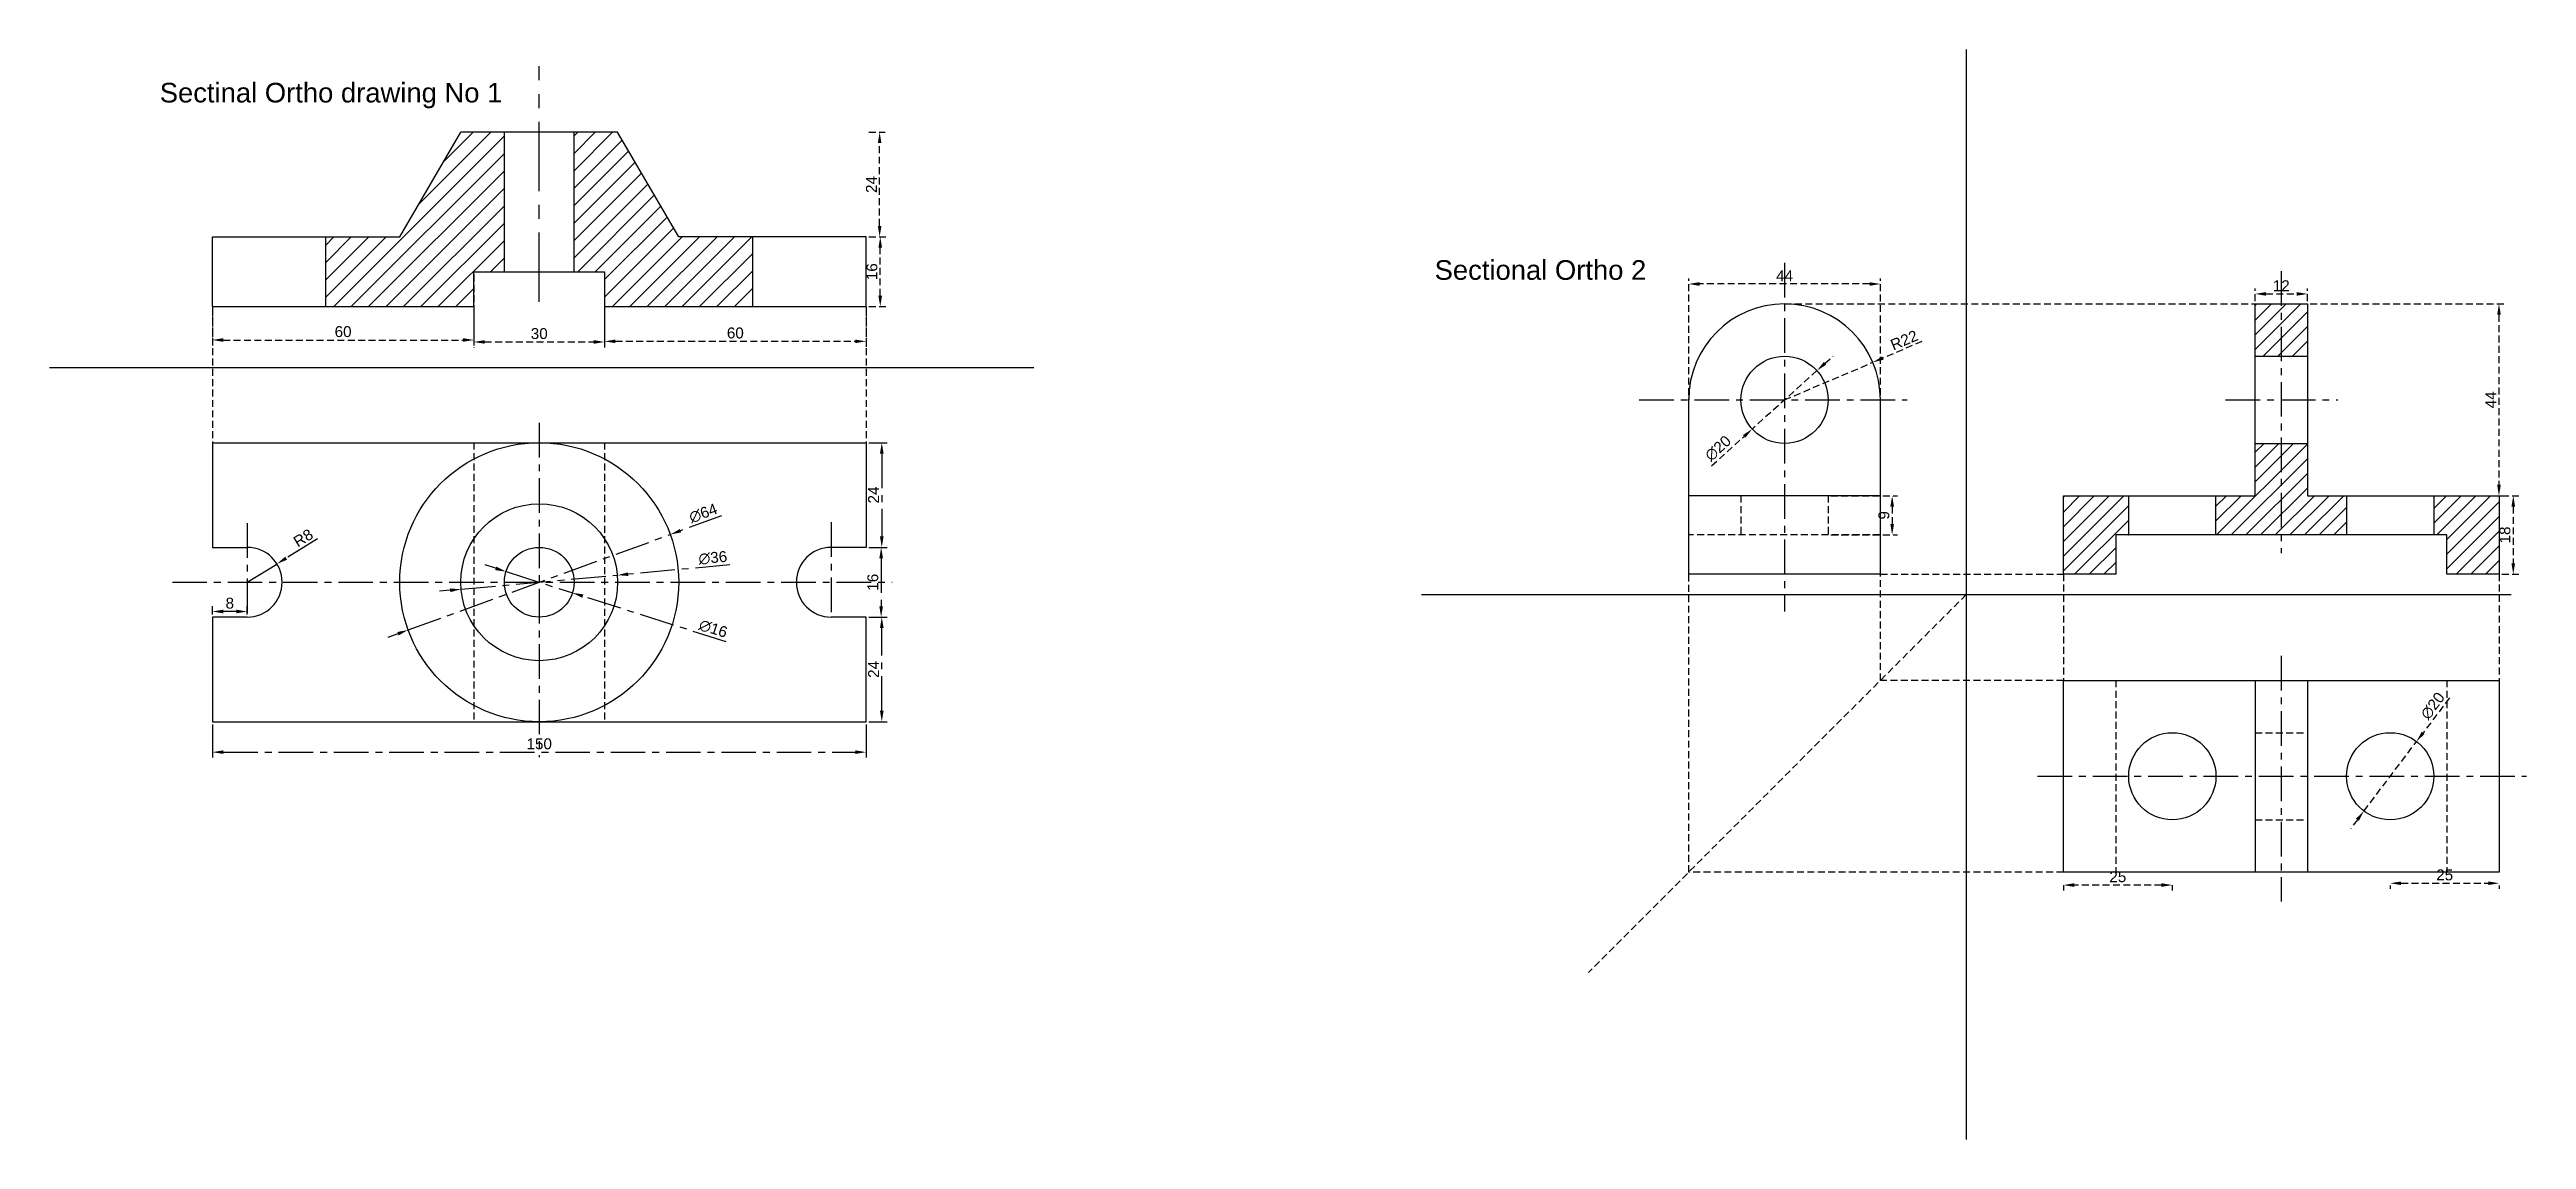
# Model space of a CAD drawing. Header units: millimetres. Extents: x 276 to 845, y 4514 to 4764.
import ezdxf

# ---------------------------------------------------------------- set-up
doc = ezdxf.new("R2010")
doc.units = ezdxf.units.MM
doc.header["$LTSCALE"] = 0.5
doc.linetypes.add('CENTER', pattern=[50.8, 31.75, -6.35, 6.35, -6.35])
doc.linetypes.add('HIDDEN', pattern=[9.525, 6.35, -3.175])
doc.styles.get("Standard").update_dxf_attribs({"font": 'arial.ttf'})
doc.dimstyles.new('ISO-25', dxfattribs={"dimtxt": 2.5, "dimasz": 2.5, "dimexe": 1.25, "dimexo": 0.625, "dimtad": 1, "dimtxsty": 'Standard', "dimcen": 2.5, "dimadec": 0, "dimazin": 0, "dimtfac": 1, "dimtmove": 0, "dimatfit": 3, "dimfxl": 1, "dimarcsym": 0})

# ---------------------------------------------------------------- blocks, each defined once
blk = doc.blocks.new('*D1')
at = {"color": 0, "linetype": 'HIDDEN', "lineweight": -2, "ltscale": 0.5, "transparency": 16777216}
for p, q in [((464.25, 4721.37), (468.13, 4721.37)), ((466.88, 4707.87), (466.88, 4718.87)), ((464.25, 4705.37), (468.13, 4705.37))]:
    blk.add_line(p, q, dxfattribs=at)
at = {"color": 0, "linetype": 'HIDDEN', "lineweight": 30, "ltscale": 0.5, "transparency": 16777216}
for points in [[(466.46, 4718.87), (467.3, 4718.87), (466.88, 4721.37)], [(466.46, 4707.87), (467.3, 4707.87), (466.88, 4705.37)]]:
    blk.add_solid(points, dxfattribs=at)
at = {"layer": 'Defpoints', "color": 0, "linetype": 'HIDDEN', "lineweight": 30, "ltscale": 0.5, "transparency": 16777216}
for p in [(463.63, 4721.37), (466.88, 4721.37), (463.63, 4705.37)]:
    blk.add_point(p, dxfattribs=at)
at = {"color": 0, "linetype": 'HIDDEN', "lineweight": 30, "ltscale": 0.5, "transparency": 16777216, "insert": (464.98, 4713.37), "char_height": 2.5, "attachment_point": 5, "rotation": 90}
blk.add_mtext('16', dxfattribs=at)
blk = doc.blocks.new('*D2')
at = {"color": 0, "linetype": 'HIDDEN', "lineweight": -2, "ltscale": 0.5, "transparency": 16777216}
for p, q in [((403.63, 4704.74), (403.63, 4696.15)), ((463.63, 4704.74), (463.63, 4696.15)), ((406.13, 4697.4), (461.13, 4697.4))]:
    blk.add_line(p, q, dxfattribs=at)
at = {"color": 0, "linetype": 'HIDDEN', "lineweight": 30, "ltscale": 0.5, "transparency": 16777216}
for points in [[(406.13, 4697.81), (406.13, 4696.98), (403.63, 4697.4)], [(461.13, 4697.81), (461.13, 4696.98), (463.63, 4697.4)]]:
    blk.add_solid(points, dxfattribs=at)
at = {"layer": 'Defpoints', "color": 0, "linetype": 'HIDDEN', "lineweight": 30, "ltscale": 0.5, "transparency": 16777216}
for p in [(403.63, 4705.37), (463.63, 4705.37), (463.63, 4697.4)]:
    blk.add_point(p, dxfattribs=at)
at = {"color": 0, "linetype": 'HIDDEN', "lineweight": 30, "ltscale": 0.5, "transparency": 16777216, "insert": (433.63, 4699.3), "char_height": 2.5, "attachment_point": 5}
blk.add_mtext('60', dxfattribs=at)
blk = doc.blocks.new('*D3')
at = {"color": 0, "linetype": 'HIDDEN', "lineweight": -2, "ltscale": 0.5, "transparency": 16777216}
for p, q in [((313.63, 4704.74), (313.63, 4696.45)), ((373.63, 4704.74), (373.63, 4696.45)), ((316.13, 4697.7), (371.13, 4697.7))]:
    blk.add_line(p, q, dxfattribs=at)
at = {"color": 0, "linetype": 'HIDDEN', "lineweight": 30, "ltscale": 0.5, "transparency": 16777216}
for points in [[(316.13, 4698.12), (316.13, 4697.29), (313.63, 4697.7)], [(371.13, 4698.12), (371.13, 4697.29), (373.63, 4697.7)]]:
    blk.add_solid(points, dxfattribs=at)
at = {"layer": 'Defpoints', "color": 0, "linetype": 'HIDDEN', "lineweight": 30, "ltscale": 0.5, "transparency": 16777216}
for p in [(313.63, 4705.37), (373.63, 4705.37), (373.63, 4697.7)]:
    blk.add_point(p, dxfattribs=at)
at = {"color": 0, "linetype": 'HIDDEN', "lineweight": 30, "ltscale": 0.5, "transparency": 16777216, "insert": (343.63, 4699.61), "char_height": 2.5, "attachment_point": 5}
blk.add_mtext('60', dxfattribs=at)
blk = doc.blocks.new('*D4')
at = {"color": 0, "linetype": 'HIDDEN', "lineweight": -2, "ltscale": 0.5, "transparency": 16777216}
for p, q in [((373.63, 4712.74), (373.63, 4696)), ((403.63, 4712.74), (403.63, 4696)), ((376.13, 4697.25), (401.13, 4697.25))]:
    blk.add_line(p, q, dxfattribs=at)
at = {"color": 0, "linetype": 'HIDDEN', "lineweight": 30, "ltscale": 0.5, "transparency": 16777216}
for points in [[(376.13, 4697.67), (376.13, 4696.84), (373.63, 4697.25)], [(401.13, 4697.67), (401.13, 4696.84), (403.63, 4697.25)]]:
    blk.add_solid(points, dxfattribs=at)
at = {"layer": 'Defpoints', "color": 0, "linetype": 'HIDDEN', "lineweight": 30, "ltscale": 0.5, "transparency": 16777216}
for p in [(373.63, 4713.37), (403.63, 4713.37), (403.63, 4697.25)]:
    blk.add_point(p, dxfattribs=at)
at = {"color": 0, "linetype": 'HIDDEN', "lineweight": 30, "ltscale": 0.5, "transparency": 16777216, "insert": (388.63, 4699.16), "char_height": 2.5, "attachment_point": 5}
blk.add_mtext('30', dxfattribs=at)
blk = doc.blocks.new('*D5')
at = {"color": 0, "linetype": 'HIDDEN', "lineweight": -2, "ltscale": 0.5, "transparency": 16777216}
for p, q in [((464.25, 4745.37), (467.99, 4745.37)), ((466.74, 4723.87), (466.74, 4742.87)), ((464.25, 4721.37), (467.99, 4721.37))]:
    blk.add_line(p, q, dxfattribs=at)
at = {"color": 0, "linetype": 'HIDDEN', "lineweight": 30, "ltscale": 0.5, "transparency": 16777216}
for points in [[(466.33, 4742.87), (467.16, 4742.87), (466.74, 4745.37)], [(466.33, 4723.87), (467.16, 4723.87), (466.74, 4721.37)]]:
    blk.add_solid(points, dxfattribs=at)
at = {"layer": 'Defpoints', "color": 0, "linetype": 'HIDDEN', "lineweight": 30, "ltscale": 0.5, "transparency": 16777216}
for p in [(463.63, 4745.37), (466.74, 4745.37), (463.63, 4721.37)]:
    blk.add_point(p, dxfattribs=at)
at = {"color": 0, "linetype": 'HIDDEN', "lineweight": 30, "ltscale": 0.5, "transparency": 16777216, "insert": (464.86, 4733.37), "char_height": 2.5, "attachment_point": 5, "rotation": 90}
blk.add_mtext('24', dxfattribs=at)
blk = doc.blocks.new('*D6')
at = {"color": 0, "linetype": 'CENTER', "lineweight": -2, "ltscale": 0.5, "transparency": 16777216}
for p, q in [((313.63, 4609.52), (313.63, 4601.91)), ((463.63, 4609.52), (463.63, 4601.91)), ((316.13, 4603.16), (461.13, 4603.16))]:
    blk.add_line(p, q, dxfattribs=at)
at = {"color": 0, "linetype": 'CENTER', "lineweight": 30, "ltscale": 0.5, "transparency": 16777216}
for points in [[(316.13, 4603.58), (316.13, 4602.75), (313.63, 4603.16)], [(461.13, 4603.58), (461.13, 4602.75), (463.63, 4603.16)]]:
    blk.add_solid(points, dxfattribs=at)
at = {"layer": 'Defpoints', "color": 0, "linetype": 'CENTER', "lineweight": 30, "ltscale": 0.5, "transparency": 16777216}
for p in [(313.63, 4610.14), (463.63, 4610.14), (463.63, 4603.16)]:
    blk.add_point(p, dxfattribs=at)
at = {"color": 0, "linetype": 'CENTER', "lineweight": 30, "ltscale": 0.5, "transparency": 16777216, "insert": (388.63, 4605.06), "char_height": 2.5, "attachment_point": 5}
blk.add_mtext('150', dxfattribs=at)
blk = doc.blocks.new('*D7')
at = {"color": 0, "linetype": 'CENTER', "lineweight": -2, "ltscale": 0.5, "transparency": 16777216}
for p, q in [((337.72, 4652.07), (330.57, 4647.65)), ((321.63, 4642.14), (328.44, 4646.34))]:
    blk.add_line(p, q, dxfattribs=at)
at = {"color": 0, "linetype": 'CENTER', "lineweight": 30, "ltscale": 0.5, "transparency": 16777216}
blk.add_solid([(330.35, 4648.01), (330.78, 4647.3), (328.44, 4646.34)], dxfattribs=at)
at = {"layer": 'Defpoints', "color": 0, "linetype": 'CENTER', "lineweight": 30, "ltscale": 0.5, "transparency": 16777216}
for p in [(328.44, 4646.34), (321.63, 4642.14)]:
    blk.add_point(p, dxfattribs=at)
at = {"color": 0, "linetype": 'CENTER', "lineweight": 30, "ltscale": 0.5, "transparency": 16777216, "insert": (334.48, 4652.3), "char_height": 2.5, "attachment_point": 5, "rotation": 31.6739}
blk.add_mtext('R8', dxfattribs=at)
blk = doc.blocks.new('*D8')
at = {"color": 0, "linetype": 'CENTER', "lineweight": -2, "ltscale": 0.5, "transparency": 16777216}
for p, q in [((464.25, 4674.14), (468.48, 4674.14)), ((467.23, 4671.64), (467.23, 4652.64)), ((464.25, 4650.14), (468.48, 4650.14))]:
    blk.add_line(p, q, dxfattribs=at)
at = {"color": 0, "linetype": 'CENTER', "lineweight": 30, "ltscale": 0.5, "transparency": 16777216}
for points in [[(466.82, 4671.64), (467.65, 4671.64), (467.23, 4674.14)], [(466.82, 4652.64), (467.65, 4652.64), (467.23, 4650.14)]]:
    blk.add_solid(points, dxfattribs=at)
at = {"layer": 'Defpoints', "color": 0, "linetype": 'CENTER', "lineweight": 30, "ltscale": 0.5, "transparency": 16777216}
for p in [(463.63, 4674.14), (463.63, 4650.14), (467.23, 4650.14)]:
    blk.add_point(p, dxfattribs=at)
at = {"color": 0, "linetype": 'CENTER', "lineweight": 30, "ltscale": 0.5, "transparency": 16777216, "insert": (465.35, 4662.14), "char_height": 2.5, "attachment_point": 5, "rotation": 90}
blk.add_mtext('24', dxfattribs=at)
blk = doc.blocks.new('*D9')
at = {"color": 0, "linetype": 'CENTER', "lineweight": -2, "ltscale": 0.5, "transparency": 16777216}
for p, q in [((464.25, 4634.14), (468.48, 4634.14)), ((467.23, 4612.64), (467.23, 4631.64)), ((464.25, 4610.14), (468.48, 4610.14))]:
    blk.add_line(p, q, dxfattribs=at)
at = {"color": 0, "linetype": 'CENTER', "lineweight": 30, "ltscale": 0.5, "transparency": 16777216}
for points in [[(466.82, 4631.64), (467.65, 4631.64), (467.23, 4634.14)], [(466.82, 4612.64), (467.65, 4612.64), (467.23, 4610.14)]]:
    blk.add_solid(points, dxfattribs=at)
at = {"layer": 'Defpoints', "color": 0, "linetype": 'CENTER', "lineweight": 30, "ltscale": 0.5, "transparency": 16777216}
for p in [(463.63, 4634.14), (467.23, 4634.14), (463.63, 4610.14)]:
    blk.add_point(p, dxfattribs=at)
at = {"color": 0, "linetype": 'CENTER', "lineweight": 30, "ltscale": 0.5, "transparency": 16777216, "insert": (465.35, 4622.14), "char_height": 2.5, "attachment_point": 5, "rotation": 90}
blk.add_mtext('24', dxfattribs=at)
blk = doc.blocks.new('*D10')
at = {"color": 0, "linetype": 'CENTER', "lineweight": -2, "ltscale": 0.5, "transparency": 16777216}
for p, q in [((464.25, 4650.14), (468.34, 4650.14)), ((467.09, 4647.64), (467.09, 4636.64)), ((464.25, 4634.14), (468.34, 4634.14))]:
    blk.add_line(p, q, dxfattribs=at)
at = {"color": 0, "linetype": 'CENTER', "lineweight": 30, "ltscale": 0.5, "transparency": 16777216}
for points in [[(466.67, 4647.64), (467.51, 4647.64), (467.09, 4650.14)], [(466.67, 4636.64), (467.51, 4636.64), (467.09, 4634.14)]]:
    blk.add_solid(points, dxfattribs=at)
at = {"layer": 'Defpoints', "color": 0, "linetype": 'CENTER', "lineweight": 30, "ltscale": 0.5, "transparency": 16777216}
for p in [(463.63, 4650.14), (463.63, 4634.14), (467.09, 4634.14)]:
    blk.add_point(p, dxfattribs=at)
at = {"color": 0, "linetype": 'CENTER', "lineweight": 30, "ltscale": 0.5, "transparency": 16777216, "insert": (465.19, 4642.14), "char_height": 2.5, "attachment_point": 5, "rotation": 90}
blk.add_mtext('16', dxfattribs=at)
blk = doc.blocks.new('*D11')
at = {"color": 0, "linetype": 'CENTER', "lineweight": -2, "ltscale": 0.5, "transparency": 16777216}
for p, q in [((430.48, 4657.38), (421.05, 4653.95)), ((358.56, 4631.19), (418.7, 4653.09)), ((356.21, 4630.33), (353.86, 4629.48))]:
    blk.add_line(p, q, dxfattribs=at)
at = {"color": 0, "linetype": 'CENTER', "lineweight": 30, "ltscale": 0.5, "transparency": 16777216}
for points in [[(420.9, 4654.34), (421.19, 4653.56), (418.7, 4653.09)], [(356.07, 4630.72), (356.36, 4629.94), (358.56, 4631.19)]]:
    blk.add_solid(points, dxfattribs=at)
at = {"layer": 'Defpoints', "color": 0, "linetype": 'CENTER', "lineweight": 30, "ltscale": 0.5, "transparency": 16777216}
for p in [(418.7, 4653.09), (358.56, 4631.19)]:
    blk.add_point(p, dxfattribs=at)
at = {"color": 0, "linetype": 'CENTER', "lineweight": 30, "ltscale": 0.5, "transparency": 16777216, "insert": (426.26, 4657.95), "char_height": 2.5, "attachment_point": 5, "rotation": 20.0139}
blk.add_mtext('∅64', dxfattribs=at)
blk = doc.blocks.new('*D12')
at = {"color": 0, "linetype": 'CENTER', "lineweight": -2, "ltscale": 0.5, "transparency": 16777216}
for p, q in [((370.7, 4640.52), (406.56, 4643.76)), ((432.4, 4646.1), (409.05, 4643.99)), ((368.21, 4640.29), (365.72, 4640.07))]:
    blk.add_line(p, q, dxfattribs=at)
at = {"color": 0, "linetype": 'CENTER', "lineweight": 30, "ltscale": 0.5, "transparency": 16777216}
for points in [[(409.01, 4644.4), (409.08, 4643.57), (406.56, 4643.76)], [(368.18, 4640.71), (368.25, 4639.88), (370.7, 4640.52)]]:
    blk.add_solid(points, dxfattribs=at)
at = {"layer": 'Defpoints', "color": 0, "linetype": 'CENTER', "lineweight": 30, "ltscale": 0.5, "transparency": 16777216}
for p in [(406.56, 4643.76), (370.7, 4640.52)]:
    blk.add_point(p, dxfattribs=at)
at = {"color": 0, "linetype": 'CENTER', "lineweight": 30, "ltscale": 0.5, "transparency": 16777216, "insert": (428.47, 4647.72), "char_height": 2.5, "attachment_point": 5, "rotation": 5.1672}
blk.add_mtext('∅36', dxfattribs=at)
blk = doc.blocks.new('*D13')
at = {"color": 0, "linetype": 'CENTER', "lineweight": -2, "ltscale": 0.5, "transparency": 16777216}
for p, q in [((378.63, 4645.33), (376.24, 4646.09)), ((381.01, 4644.57), (396.25, 4639.71)), ((431.55, 4628.45), (398.63, 4638.95))]:
    blk.add_line(p, q, dxfattribs=at)
at = {"color": 0, "linetype": 'CENTER', "lineweight": 30, "ltscale": 0.5, "transparency": 16777216}
for points in [[(378.75, 4645.73), (378.5, 4644.93), (381.01, 4644.57)], [(398.76, 4639.35), (398.51, 4638.55), (396.25, 4639.71)]]:
    blk.add_solid(points, dxfattribs=at)
at = {"layer": 'Defpoints', "color": 0, "linetype": 'CENTER', "lineweight": 30, "ltscale": 0.5, "transparency": 16777216}
for p in [(381.01, 4644.57), (396.25, 4639.71)]:
    blk.add_point(p, dxfattribs=at)
at = {"color": 0, "linetype": 'CENTER', "lineweight": 30, "ltscale": 0.5, "transparency": 16777216, "insert": (428.55, 4631.48), "char_height": 2.5, "attachment_point": 5, "rotation": 342.3136}
blk.add_mtext('∅16', dxfattribs=at)
blk = doc.blocks.new('*D14')
at = {"color": 0, "linetype": 'CENTER', "lineweight": -2, "ltscale": 0.5, "transparency": 16777216}
for p, q in [((313.63, 4634.77), (313.63, 4636.67)), ((319.13, 4635.42), (316.13, 4635.42)), ((321.63, 4634.77), (321.63, 4636.67))]:
    blk.add_line(p, q, dxfattribs=at)
at = {"color": 0, "linetype": 'CENTER', "lineweight": 30, "ltscale": 0.5, "transparency": 16777216}
for points in [[(316.13, 4635.84), (316.13, 4635.01), (313.63, 4635.42)], [(319.13, 4635.84), (319.13, 4635.01), (321.63, 4635.42)]]:
    blk.add_solid(points, dxfattribs=at)
at = {"layer": 'Defpoints', "color": 0, "linetype": 'CENTER', "lineweight": 30, "ltscale": 0.5, "transparency": 16777216}
for p in [(313.63, 4635.42), (313.63, 4634.14), (321.63, 4634.14)]:
    blk.add_point(p, dxfattribs=at)
at = {"color": 0, "linetype": 'CENTER', "lineweight": 30, "ltscale": 0.5, "transparency": 16777216, "insert": (317.63, 4637.32), "char_height": 2.5, "attachment_point": 5}
blk.add_mtext('8', dxfattribs=at)
blk = doc.blocks.new('*D15')
at = {"color": 0, "linetype": 'HIDDEN', "lineweight": -2, "ltscale": 0.5, "transparency": 16777216}
for p, q in [((794.99, 4705.98), (839.56, 4705.98)), ((838.31, 4703.48), (838.31, 4664.48)), ((794.99, 4661.98), (839.56, 4661.98))]:
    blk.add_line(p, q, dxfattribs=at)
at = {"color": 0, "linetype": 'HIDDEN', "ltscale": 0.5, "transparency": 16777216}
for points in [[(837.89, 4703.48), (838.73, 4703.48), (838.31, 4705.98)], [(837.89, 4664.48), (838.73, 4664.48), (838.31, 4661.98)]]:
    blk.add_solid(points, dxfattribs=at)
at = {"layer": 'Defpoints', "color": 0, "linetype": 'HIDDEN', "ltscale": 0.5, "transparency": 16777216}
for p in [(794.36, 4705.98), (794.36, 4661.98), (838.31, 4661.98)]:
    blk.add_point(p, dxfattribs=at)
at = {"color": 0, "linetype": 'HIDDEN', "ltscale": 0.5, "transparency": 16777216, "insert": (836.43, 4683.98), "char_height": 2.5, "attachment_point": 5, "rotation": 90}
blk.add_mtext('44', dxfattribs=at)
blk = doc.blocks.new('*D16')
at = {"color": 0, "linetype": 'HIDDEN', "lineweight": -2, "ltscale": 0.5, "transparency": 16777216}
for p, q in [((782.36, 4706.6), (782.36, 4709.52)), ((784.86, 4708.27), (791.86, 4708.27)), ((794.36, 4706.6), (794.36, 4709.52))]:
    blk.add_line(p, q, dxfattribs=at)
at = {"color": 0, "linetype": 'HIDDEN', "ltscale": 0.5, "transparency": 16777216}
for points in [[(784.86, 4708.69), (784.86, 4707.86), (782.36, 4708.27)], [(791.86, 4708.69), (791.86, 4707.86), (794.36, 4708.27)]]:
    blk.add_solid(points, dxfattribs=at)
at = {"layer": 'Defpoints', "color": 0, "linetype": 'HIDDEN', "ltscale": 0.5, "transparency": 16777216}
for p in [(782.36, 4705.98), (794.36, 4708.27), (794.36, 4705.98)]:
    blk.add_point(p, dxfattribs=at)
at = {"color": 0, "linetype": 'HIDDEN', "ltscale": 0.5, "transparency": 16777216, "insert": (788.36, 4710.15), "char_height": 2.5, "attachment_point": 5}
blk.add_mtext('12', dxfattribs=at)
blk = doc.blocks.new('*D17')
at = {"color": 0, "linetype": 'HIDDEN', "lineweight": -2, "ltscale": 0.5, "transparency": 16777216}
for p, q in [((838.99, 4661.98), (842.84, 4661.98)), ((841.59, 4659.48), (841.59, 4646.48)), ((838.99, 4643.98), (842.84, 4643.98))]:
    blk.add_line(p, q, dxfattribs=at)
at = {"color": 0, "linetype": 'HIDDEN', "ltscale": 0.5, "transparency": 16777216}
for points in [[(841.17, 4659.48), (842.01, 4659.48), (841.59, 4661.98)], [(841.17, 4646.48), (842.01, 4646.48), (841.59, 4643.98)]]:
    blk.add_solid(points, dxfattribs=at)
at = {"layer": 'Defpoints', "color": 0, "linetype": 'HIDDEN', "ltscale": 0.5, "transparency": 16777216}
for p in [(838.36, 4661.98), (838.36, 4643.98), (841.59, 4643.98)]:
    blk.add_point(p, dxfattribs=at)
at = {"color": 0, "linetype": 'HIDDEN', "ltscale": 0.5, "transparency": 16777216, "insert": (839.69, 4652.98), "char_height": 2.5, "attachment_point": 5, "rotation": 90}
blk.add_mtext('18', dxfattribs=at)
blk = doc.blocks.new('*D18')
at = {"color": 0, "linetype": 'HIDDEN', "lineweight": -2, "ltscale": 0.5, "transparency": 16777216}
for p, q in [((826.96, 4615.6), (820.9, 4607.59)), ((807.33, 4589.65), (819.4, 4605.6)), ((805.82, 4587.66), (804.31, 4585.66))]:
    blk.add_line(p, q, dxfattribs=at)
at = {"color": 0, "linetype": 'HIDDEN', "ltscale": 0.5, "transparency": 16777216}
for points in [[(820.57, 4607.85), (821.24, 4607.34), (819.4, 4605.6)], [(805.49, 4587.91), (806.15, 4587.4), (807.33, 4589.65)]]:
    blk.add_solid(points, dxfattribs=at)
at = {"layer": 'Defpoints', "color": 0, "linetype": 'HIDDEN', "ltscale": 0.5, "transparency": 16777216}
for p in [(819.4, 4605.6), (807.33, 4589.65)]:
    blk.add_point(p, dxfattribs=at)
at = {"color": 0, "linetype": 'HIDDEN', "ltscale": 0.5, "transparency": 16777216, "insert": (823.12, 4613.78), "char_height": 2.5, "attachment_point": 5, "rotation": 52.8935}
blk.add_mtext('∅20', dxfattribs=at)
blk = doc.blocks.new('*D19')
at = {"color": 0, "linetype": 'HIDDEN', "lineweight": -2, "ltscale": 0.5, "transparency": 16777216}
for p, q in [((652.39, 4644.6), (652.39, 4711.8)), ((696.39, 4644.6), (696.39, 4711.8)), ((693.89, 4710.55), (654.89, 4710.55))]:
    blk.add_line(p, q, dxfattribs=at)
at = {"color": 0, "linetype": 'HIDDEN', "ltscale": 0.5, "transparency": 16777216}
for points in [[(654.89, 4710.96), (654.89, 4710.13), (652.39, 4710.55)], [(693.89, 4710.96), (693.89, 4710.13), (696.39, 4710.55)]]:
    blk.add_solid(points, dxfattribs=at)
at = {"layer": 'Defpoints', "color": 0, "linetype": 'HIDDEN', "ltscale": 0.5, "transparency": 16777216}
for p in [(652.39, 4710.55), (652.39, 4643.98), (696.39, 4643.98)]:
    blk.add_point(p, dxfattribs=at)
at = {"color": 0, "linetype": 'HIDDEN', "ltscale": 0.5, "transparency": 16777216, "insert": (674.39, 4712.42), "char_height": 2.5, "attachment_point": 5}
blk.add_mtext('44', dxfattribs=at)
blk = doc.blocks.new('*D20')
at = {"color": 0, "linetype": 'HIDDEN', "lineweight": -2, "ltscale": 0.5, "transparency": 16777216}
for p, q in [((681.81, 4690.68), (666.96, 4677.28)), ((683.67, 4692.35), (685.52, 4694.03)), ((657.65, 4668.87), (665.11, 4675.6))]:
    blk.add_line(p, q, dxfattribs=at)
at = {"color": 0, "linetype": 'HIDDEN', "ltscale": 0.5, "transparency": 16777216}
for points in [[(683.39, 4692.66), (683.95, 4692.04), (681.81, 4690.68)], [(664.83, 4675.91), (665.39, 4675.29), (666.96, 4677.28)]]:
    blk.add_solid(points, dxfattribs=at)
at = {"layer": 'Defpoints', "color": 0, "linetype": 'HIDDEN', "ltscale": 0.5, "transparency": 16777216}
for p in [(681.81, 4690.68), (666.96, 4677.28)]:
    blk.add_point(p, dxfattribs=at)
at = {"color": 0, "linetype": 'HIDDEN', "ltscale": 0.5, "transparency": 16777216, "insert": (659.13, 4672.86), "char_height": 2.5, "attachment_point": 5, "rotation": 42.07}
blk.add_mtext('∅20', dxfattribs=at)
blk = doc.blocks.new('*D21')
at = {"color": 0, "linetype": 'HIDDEN', "lineweight": -2, "ltscale": 0.5, "transparency": 16777216}
for p, q in [((705.87, 4697.34), (696.94, 4693.55)), ((674.39, 4683.98), (694.64, 4692.58))]:
    blk.add_line(p, q, dxfattribs=at)
at = {"color": 0, "linetype": 'HIDDEN', "ltscale": 0.5, "transparency": 16777216}
blk.add_solid([(696.78, 4693.94), (697.1, 4693.17), (694.64, 4692.58)], dxfattribs=at)
at = {"layer": 'Defpoints', "color": 0, "linetype": 'HIDDEN', "ltscale": 0.5, "transparency": 16777216}
for p in [(694.64, 4692.58), (674.39, 4683.98)]:
    blk.add_point(p, dxfattribs=at)
at = {"color": 0, "linetype": 'HIDDEN', "ltscale": 0.5, "transparency": 16777216, "insert": (701.82, 4697.67), "char_height": 2.5, "attachment_point": 5, "rotation": 23.0095}
blk.add_mtext('R22', dxfattribs=at)
blk = doc.blocks.new('*D22')
at = {"color": 0, "linetype": 'HIDDEN', "lineweight": -2, "ltscale": 0.5, "transparency": 16777216}
for p, q in [((685.01, 4661.98), (700.32, 4661.98)), ((699.07, 4659.48), (699.07, 4655.48)), ((685.01, 4652.98), (700.32, 4652.98))]:
    blk.add_line(p, q, dxfattribs=at)
at = {"color": 0, "linetype": 'HIDDEN', "ltscale": 0.5, "transparency": 16777216}
for points in [[(698.66, 4659.48), (699.49, 4659.48), (699.07, 4661.98)], [(698.66, 4655.48), (699.49, 4655.48), (699.07, 4652.98)]]:
    blk.add_solid(points, dxfattribs=at)
at = {"layer": 'Defpoints', "color": 0, "linetype": 'HIDDEN', "ltscale": 0.5, "transparency": 16777216}
for p in [(684.39, 4661.98), (684.39, 4652.98), (699.07, 4652.98)]:
    blk.add_point(p, dxfattribs=at)
at = {"color": 0, "linetype": 'HIDDEN', "ltscale": 0.5, "transparency": 16777216, "insert": (697.17, 4657.48), "char_height": 2.5, "attachment_point": 5, "rotation": 90}
blk.add_mtext('9', dxfattribs=at)
blk = doc.blocks.new('*D23')
at = {"color": 0, "linetype": 'HIDDEN', "lineweight": -2, "ltscale": 0.5, "transparency": 16777216}
for p, q in [((738.36, 4572.67), (738.36, 4571.42)), ((760.86, 4572.67), (740.86, 4572.67)), ((763.36, 4572.67), (763.36, 4571.42))]:
    blk.add_line(p, q, dxfattribs=at)
at = {"color": 0, "linetype": 'HIDDEN', "ltscale": 0.5, "transparency": 16777216}
for points in [[(740.86, 4573.09), (740.86, 4572.26), (738.36, 4572.67)], [(760.86, 4573.09), (760.86, 4572.26), (763.36, 4572.67)]]:
    blk.add_solid(points, dxfattribs=at)
at = {"layer": 'Defpoints', "color": 0, "linetype": 'HIDDEN', "ltscale": 0.5, "transparency": 16777216}
for p in [(738.36, 4573.3), (738.36, 4572.67), (763.36, 4573.3)]:
    blk.add_point(p, dxfattribs=at)
at = {"color": 0, "linetype": 'HIDDEN', "ltscale": 0.5, "transparency": 16777216, "insert": (750.86, 4574.57), "char_height": 2.5, "attachment_point": 5}
blk.add_mtext('25', dxfattribs=at)
blk = doc.blocks.new('*D24')
at = {"color": 0, "linetype": 'HIDDEN', "lineweight": -2, "ltscale": 0.5, "transparency": 16777216}
for p, q in [((813.36, 4572.57), (813.36, 4571.84)), ((815.86, 4573.09), (835.86, 4573.09)), ((838.36, 4572.57), (838.36, 4571.84))]:
    blk.add_line(p, q, dxfattribs=at)
at = {"color": 0, "linetype": 'HIDDEN', "ltscale": 0.5, "transparency": 16777216}
for points in [[(815.86, 4573.5), (815.86, 4572.67), (813.36, 4573.09)], [(835.86, 4573.5), (835.86, 4572.67), (838.36, 4573.09)]]:
    blk.add_solid(points, dxfattribs=at)
at = {"layer": 'Defpoints', "color": 0, "linetype": 'HIDDEN', "ltscale": 0.5, "transparency": 16777216}
for p in [(813.36, 4573.19), (838.36, 4573.19), (838.36, 4573.09)]:
    blk.add_point(p, dxfattribs=at)
at = {"color": 0, "linetype": 'HIDDEN', "ltscale": 0.5, "transparency": 16777216, "insert": (825.86, 4574.99), "char_height": 2.5, "attachment_point": 5}
blk.add_mtext('25', dxfattribs=at)

msp = doc.modelspace()

# ---------------------------------------------------------------- hatches: boundary and pattern name
at = {"linetype": 'HIDDEN', "lineweight": 30, "ltscale": 0.5}
h = msp.add_hatch(dxfattribs=at)
h.set_pattern_fill('ANSI31', color=256, scale=0.89)
h.paths.add_polyline_path([(380.63, 4745.367), (370.63, 4745.367), (356.63, 4721.367), (339.63, 4721.367), (339.63, 4705.367), (373.63, 4705.367), (373.63, 4713.367), (380.63, 4713.367)])
h.paths.add_polyline_path([(406.63, 4745.367), (396.63, 4745.367), (396.63, 4713.367), (403.63, 4713.367), (403.63, 4705.367), (437.63, 4705.367), (437.63, 4721.367), (420.63, 4721.367)])
at = {"linetype": 'CENTER', "ltscale": 0.5}
h = msp.add_hatch(dxfattribs=at)
h.set_pattern_fill('ANSI31', color=256, scale=0.75)
h.paths.add_polyline_path([(753.363, 4661.976), (738.363, 4661.976), (738.363, 4643.976), (750.363, 4643.976), (750.363, 4652.976), (753.363, 4652.976)])
h.paths.add_polyline_path([(788.363, 4673.976), (782.363, 4673.976), (782.363, 4661.976), (773.363, 4661.976), (773.363, 4652.976), (788.363, 4652.976)])
h.paths.add_polyline_path([(803.363, 4661.976), (794.363, 4661.976), (794.363, 4673.976), (788.363, 4673.976), (788.363, 4652.976), (803.363, 4652.976)])
h.paths.add_polyline_path([(794.363, 4705.976), (788.363, 4705.976), (788.363, 4693.976), (794.363, 4693.976)])
h.paths.add_polyline_path([(788.363, 4705.976), (782.363, 4705.976), (782.363, 4693.976), (788.363, 4693.976)])
h.paths.add_polyline_path([(838.363, 4661.976), (823.363, 4661.976), (823.363, 4652.976), (826.363, 4652.976), (826.363, 4643.976), (838.363, 4643.976)])

# ---------------------------------------------------------------- linework, layer by layer
at = {"linetype": 'Continuous', "ltscale": 0.5}
for p, q in [((716.086, 4764.323), (716.086, 4514.323)), ((782.363, 4661.976), (782.363, 4705.976)), ((782.363, 4705.976), (794.363, 4705.976)), ((794.363, 4705.976), (794.363, 4661.976)), ((782.363, 4693.976), (794.363, 4693.976)), ((782.363, 4673.976), (794.363, 4673.976)), ((738.363, 4643.976), (738.363, 4661.976)), ((738.363, 4661.976), (782.363, 4661.976)), ((753.363, 4652.976), (753.363, 4661.976)), ((773.363, 4652.976), (773.363, 4661.976)), ((794.363, 4661.976), (838.363, 4661.976)), ((803.363, 4661.976), (803.363, 4652.976)), ((823.363, 4661.976), (823.363, 4652.976)), ((838.363, 4661.976), (838.363, 4643.976)), ((826.363, 4652.976), (750.363, 4652.976)), ((750.363, 4652.976), (750.363, 4643.976)), ((826.363, 4643.976), (826.363, 4652.976)), ((750.363, 4643.976), (738.363, 4643.976)), ((838.363, 4643.976), (826.363, 4643.976)), ((591.086, 4639.323), (841.086, 4639.323)), ((738.363, 4619.625), (838.363, 4619.625)), ((738.363, 4575.625), (738.363, 4619.625)), ((782.363, 4619.625), (782.363, 4575.625)), ((794.363, 4619.625), (794.363, 4575.625)), ((838.363, 4619.625), (838.363, 4575.625)), ((838.363, 4575.625), (738.363, 4575.625))]:
    msp.add_line(p, q, dxfattribs=at)
at = {"linetype": 'CENTER'}
msp.add_line((388.63, 4706.465), (388.63, 4760.517), dxfattribs=at)
at = {"ltscale": 0.5}
for p, q in [((356.63, 4721.367), (370.63, 4745.367)), ((406.63, 4745.367), (370.63, 4745.367)), ((420.63, 4721.367), (406.63, 4745.367)), ((652.388, 4643.976), (652.388, 4683.976)), ((696.388, 4643.976), (696.388, 4683.976)), ((696.388, 4661.976), (652.388, 4661.976)), ((696.388, 4643.976), (652.388, 4643.976))]:
    msp.add_line(p, q, dxfattribs=at)
for p, q in [((380.63, 4713.367), (380.63, 4745.367)), ((396.63, 4713.367), (396.63, 4745.367)), ((313.63, 4705.367), (313.63, 4721.367)), ((313.63, 4721.367), (356.63, 4721.367)), ((339.63, 4705.367), (339.63, 4721.367)), ((463.63, 4721.367), (420.63, 4721.367)), ((437.63, 4705.367), (437.63, 4721.367)), ((463.63, 4705.367), (463.63, 4721.367)), ((373.63, 4705.367), (373.63, 4713.367)), ((373.63, 4713.367), (403.63, 4713.367)), ((403.63, 4713.367), (403.63, 4705.367)), ((313.63, 4705.367), (373.63, 4705.367)), ((403.63, 4705.367), (463.63, 4705.367)), ((276.269, 4691.393), (502.088, 4691.393))]:
    msp.add_line(p, q)
at = {"linetype": 'CENTER', "ltscale": 0.5}
for p, q in [((674.388, 4715.413), (674.388, 4635.415)), ((788.363, 4713.456), (788.363, 4648.773)), ((641.026, 4683.976), (702.497, 4683.976)), ((775.56, 4683.976), (801.355, 4683.976)), ((788.363, 4625.258), (788.363, 4568.89)), ((732.415, 4597.625), (844.619, 4597.625))]:
    msp.add_line(p, q, dxfattribs=at)
at = {"linetype": 'HIDDEN', "ltscale": 0.5}
for p, q in [((674.388, 4705.976), (782.363, 4705.976)), ((313.63, 4705.367), (313.63, 4674.14)), ((463.63, 4705.367), (463.63, 4674.14)), ((664.388, 4661.976), (664.388, 4652.976)), ((684.388, 4661.976), (684.388, 4652.976)), ((696.388, 4652.976), (652.388, 4652.976)), ((652.388, 4575.625), (652.388, 4643.976)), ((696.388, 4643.976), (738.363, 4643.976)), ((696.388, 4619.625), (696.388, 4643.976)), ((738.363, 4643.976), (738.363, 4619.625)), ((838.363, 4643.976), (838.363, 4619.625)), ((716.086, 4639.323), (629.364, 4552.602)), ((738.363, 4619.625), (696.388, 4619.625)), ((750.363, 4619.625), (750.363, 4575.625)), ((826.363, 4619.625), (826.363, 4575.625)), ((782.363, 4607.625), (794.363, 4607.625)), ((782.363, 4587.625), (794.363, 4587.625)), ((738.363, 4575.625), (652.388, 4575.625))]:
    msp.add_line(p, q, dxfattribs=at)
at = {"linetype": 'CENTER', "lineweight": 30, "ltscale": 0.5}
for p, q in [((388.63, 4678.697), (388.63, 4602.039)), ((321.63, 4655.684), (321.63, 4634.14)), ((455.63, 4655.911), (455.63, 4634.14)), ((304.452, 4642.14), (469.607, 4642.14))]:
    msp.add_line(p, q, dxfattribs=at)
at = {"lineweight": 30, "ltscale": 0.5}
for p, q in [((313.63, 4674.14), (463.63, 4674.14)), ((313.63, 4674.14), (313.63, 4650.14)), ((463.63, 4674.14), (463.63, 4650.14)), ((313.63, 4650.14), (321.63, 4650.14)), ((463.63, 4650.14), (455.63, 4650.14)), ((321.63, 4634.14), (313.63, 4634.14)), ((313.63, 4634.14), (313.63, 4610.14)), ((463.63, 4634.14), (455.63, 4634.14)), ((463.63, 4610.14), (463.63, 4634.14)), ((313.63, 4610.14), (463.63, 4610.14))]:
    msp.add_line(p, q, dxfattribs=at)
at = {"linetype": 'HIDDEN', "lineweight": 30, "ltscale": 0.5}
for p, q in [((373.63, 4674.14), (373.63, 4610.14)), ((403.63, 4674.14), (403.63, 4610.14))]:
    msp.add_line(p, q, dxfattribs=at)
at = {"ltscale": 0.5}
msp.add_circle((674.388, 4683.976), 10, dxfattribs=at)
at = {"lineweight": 30, "ltscale": 0.5}
for radius in [32, 18, 8]:
    msp.add_circle((388.63, 4642.14), radius, dxfattribs=at)
at = {"linetype": 'Continuous', "ltscale": 0.5}
for centre in [(763.363, 4597.625), (813.363, 4597.625)]:
    msp.add_circle(centre, 10, dxfattribs=at)
at = {"ltscale": 0.5}
msp.add_arc((674.388, 4683.976), 22, 0, 180, dxfattribs=at)
at = {"lineweight": 30, "ltscale": 0.5}
for centre, start, end in [((321.63, 4642.14), 270, 90), ((455.63, 4642.14), 90, 270)]:
    msp.add_arc(centre, 8, start, end, dxfattribs=at)

# ---------------------------------------------------------------- texts
at = {"linetype": 'HIDDEN', "ltscale": 0.5, "char_height": 4.5, "attachment_point": 1}
for s, width, heights, insert in [('Sectinal Ortho drawing No 1 ', 90.26522, [0], (301.558, 4756.686)), ('Sectional Ortho 2', 83.37469, [8.171241461241152e-14], (594.087, 4716.008))]:
    msp.add_mtext_dynamic_manual_height_columns(s, width=width, gutter_width=12.5, heights=heights, dxfattribs=dict(at, insert=insert))

# ---------------------------------------------------------------- dimensions: what is measured, and where the dimension line sits
at = {"linetype": 'HIDDEN', "lineweight": 30, "ltscale": 0.5}
for base, p1, p2, picture, middle in [((466.742, 4745.367), (463.63, 4721.367), (463.63, 4745.367), '*D5', (464.862, 4733.367)), ((466.882, 4721.367), (463.63, 4705.367), (463.63, 4721.367), '*D1', (464.98, 4713.367))]:
    dim = msp.add_linear_dim(base=base, p1=p1, p2=p2, angle=90, dimstyle='ISO-25', dxfattribs=at)
    dim.commit()
    dim.dimension.update_dxf_attribs({"geometry": picture, "text_midpoint": middle})
for base, p1, p2, picture, middle in [((403.63, 4697.253), (373.63, 4713.367), (403.63, 4713.367), '*D4', (388.63, 4699.155)), ((373.63, 4697.705), (313.63, 4705.367), (373.63, 4705.367), '*D3', (343.63, 4699.606)), ((463.63, 4697.398), (403.63, 4705.367), (463.63, 4705.367), '*D2', (433.63, 4699.3))]:
    dim = msp.add_linear_dim(base=base, p1=p1, p2=p2, dimstyle='ISO-25', dxfattribs=at)
    dim.commit()
    dim.dimension.update_dxf_attribs({"geometry": picture, "text_midpoint": middle})
at = {"linetype": 'HIDDEN', "ltscale": 0.5}
for base, p1, p2, picture, middle in [((652.388, 4710.547), (696.388, 4643.976), (652.388, 4643.976), '*D19', (674.388, 4712.422)), ((794.363, 4708.273), (782.363, 4705.976), (794.363, 4705.976), '*D16', (788.363, 4710.153)), ((738.363, 4572.672), (763.363, 4573.296), (738.363, 4573.296), '*D23', (750.863, 4574.574)), ((838.363, 4573.088), (813.363, 4573.192), (838.363, 4573.192), '*D24', (825.863, 4574.989))]:
    dim = msp.add_linear_dim(base=base, p1=p1, p2=p2, dimstyle='ISO-25', dxfattribs=at)
    dim.commit()
    dim.dimension.update_dxf_attribs({"geometry": picture, "text_midpoint": middle})
for base, p1, p2, picture, middle in [((838.31, 4661.976), (794.363, 4705.976), (794.363, 4661.976), '*D15', (836.435, 4683.976)), ((699.072, 4652.976), (684.388, 4661.976), (684.388, 4652.976), '*D22', (697.17, 4657.476)), ((841.589, 4643.976), (838.363, 4661.976), (838.363, 4643.976), '*D17', (839.688, 4652.976))]:
    dim = msp.add_linear_dim(base=base, p1=p1, p2=p2, angle=90, dimstyle='ISO-25', dxfattribs=at)
    dim.commit()
    dim.dimension.update_dxf_attribs({"geometry": picture, "text_midpoint": middle})
dim = msp.add_radius_dim(center=(674.388, 4683.976), mpoint=(694.638, 4692.576), dimstyle='ISO-25', dxfattribs=at)
dim.commit()
dim.dimension.update_dxf_attribs({"geometry": '*D21', "text_midpoint": (701.818, 4697.668)})
dim = msp.add_diameter_dim_2p(p1=(681.811, 4690.677), p2=(666.965, 4677.276), dimstyle='ISO-25', dxfattribs=at)
dim.commit()
dim.dimension.update_dxf_attribs({"geometry": '*D20', "text_midpoint": (660.453, 4671.399), "dimtype": 163})
at = {"linetype": 'CENTER', "lineweight": 30, "ltscale": 0.5}
for base, p1, p2, picture, middle in [((467.232, 4650.14), (463.63, 4674.14), (463.63, 4650.14), '*D8', (465.352, 4662.14)), ((467.091, 4634.14), (463.63, 4650.14), (463.63, 4634.14), '*D10', (465.19, 4642.14)), ((467.232, 4634.14), (463.63, 4610.14), (463.63, 4634.14), '*D9', (465.352, 4622.14))]:
    dim = msp.add_linear_dim(base=base, p1=p1, p2=p2, angle=90, dimstyle='ISO-25', dxfattribs=at)
    dim.commit()
    dim.dimension.update_dxf_attribs({"geometry": picture, "text_midpoint": middle})
dim = msp.add_diameter_dim_2p(p1=(358.562, 4631.188), p2=(418.697, 4653.092), dimstyle='ISO-25', dxfattribs=at)
dim.commit()
dim.dimension.update_dxf_attribs({"geometry": '*D11', "text_midpoint": (426.938, 4656.094)})
dim = msp.add_radius_dim(center=(321.63, 4642.14), mpoint=(328.438, 4646.341), dimstyle='ISO-25', dxfattribs=at)
dim.commit()
dim.dimension.update_dxf_attribs({"geometry": '*D7', "text_midpoint": (335.474, 4650.682), "dimtype": 164})
for p1, p2, picture, middle in [((370.703, 4640.519), (406.557, 4643.761), '*D12', (428.644, 4645.759)), ((381.008, 4644.571), (396.252, 4639.71), '*D13', (427.951, 4629.602))]:
    dim = msp.add_diameter_dim_2p(p1=p1, p2=p2, dimstyle='ISO-25', dxfattribs=at)
    dim.commit()
    dim.dimension.update_dxf_attribs({"geometry": picture, "text_midpoint": middle, "dimtype": 163})
for base, p1, p2, picture, middle in [((313.63, 4635.422), (321.63, 4634.14), (313.63, 4634.14), '*D14', (317.63, 4637.323)), ((463.63, 4603.163), (313.63, 4610.14), (463.63, 4610.14), '*D6', (388.63, 4605.065))]:
    dim = msp.add_linear_dim(base=base, p1=p1, p2=p2, dimstyle='ISO-25', dxfattribs=at)
    dim.commit()
    dim.dimension.update_dxf_attribs({"geometry": picture, "text_midpoint": middle})
at = {"linetype": 'HIDDEN', "ltscale": 0.5}
dim = msp.add_diameter_dim_2p(p1=(807.33, 4589.65), p2=(819.396, 4605.6), dimstyle='ISO-25', dxfattribs=at)
dim.commit()
dim.dimension.update_dxf_attribs({"geometry": '*D18', "text_midpoint": (824.688, 4612.596)})

doc.saveas('drawing.dxf')
